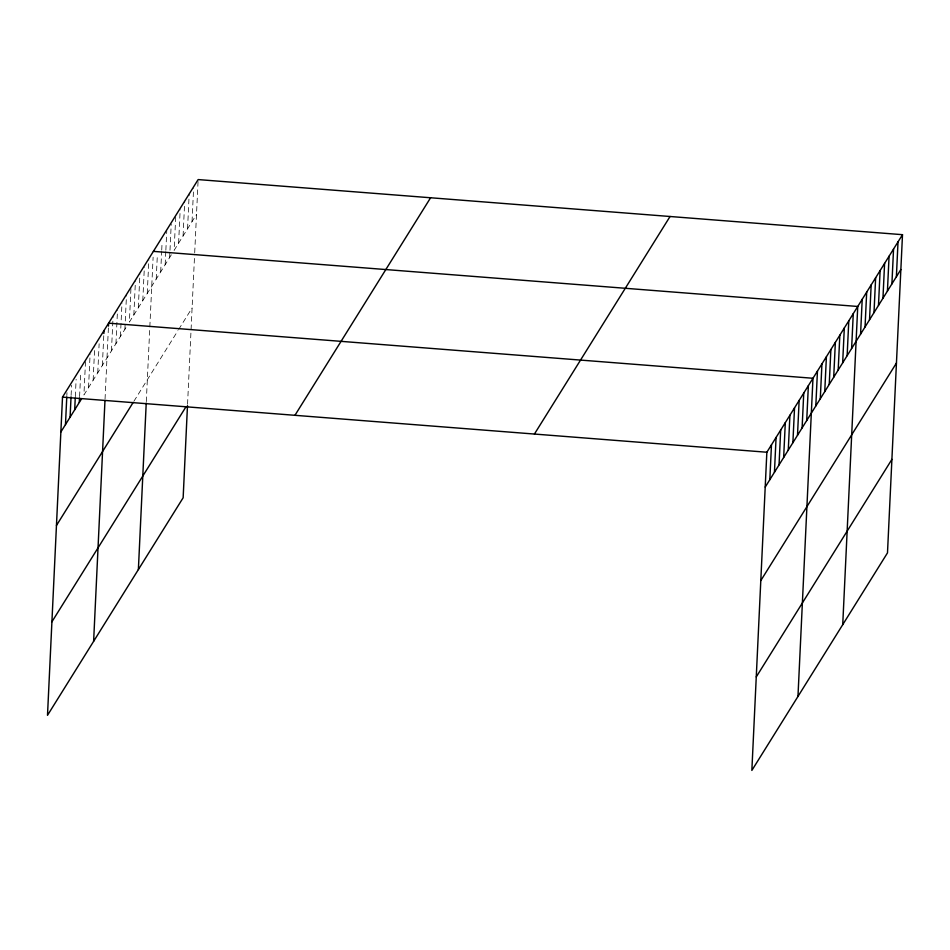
<?xml version="1.0" encoding="UTF-8"?>
<svg xmlns="http://www.w3.org/2000/svg" width="950" height="950" viewBox="0 0 950 950"><rect width="100%" height="100%" fill="white"/><g stroke="black" fill="none" stroke-linecap="round" stroke-linejoin="round"><path stroke-width="0.71" stroke-dasharray="4.75 3.56" d="M66.844 395.544L66.975 392.635M71.108 395.402L71.594 385.237M75.311 396.72L76.131 379.299M79.586 396.589L80.679 373.35M85.5 361.594L83.921 394.998L127.87 324.52M88.528 387.6L90.107 354.196M93.147 380.214L94.715 346.809M97.755 372.816L99.133 343.769M102.374 365.418L103.871 333.462M105.046 399.107L108.49 326.064M111.459 350.835L113.097 315.982M115.936 343.662L117.503 310.258M120.413 336.478L121.98 303.074M124.889 329.306L126.528 294.441M130.934 288.717L129.366 322.121L171.891 253.923M133.843 314.949L135.411 281.544M138.32 307.764L139.887 274.36M142.785 300.58L144.364 267.176M147.262 293.408L148.841 260.003M146.3 401.624L153.116 257.177M156.216 279.051L157.379 254.362M160.692 271.866L161.654 251.536M161.726 250.088L162.07 242.82M165.169 264.694L165.787 251.619M165.858 250.171L166.749 231.289M169.646 257.509L169.919 251.703M169.991 250.254L171.226 224.105M175.703 216.933L174.123 250.337L196.507 214.439M178.6 243.152L180.179 209.748M183.077 235.968L184.716 201.115M187.554 228.796L189.192 193.942M192.031 221.611L193.61 188.207M187.554 404.272L194.631 254.101M194.703 252.688L198.075 181.034M133.903 401.268L177.923 330.671M178.671 329.472L192.102 307.931"/><path stroke-width="1.43" d="M902.5 234.686L766.852 452.236L751.854 770.426L887.49 552.876L902.5 234.686L198.146 179.574L62.51 397.124L47.5 715.314L183.148 497.764L187.482 405.686M65.479 424.591L66.773 396.993M70.086 417.192L71.048 396.863M74.694 409.794L75.24 398.181M79.313 402.396L79.515 398.038M103.871 333.462L104.013 330.553M93.623 641.357L104.975 400.52M108.49 326.064L108.621 323.166L812.974 378.266L797.964 696.457M138.379 569.561L146.229 403.085M769.821 479.691L771.471 444.838M774.44 472.293L776.079 437.439M779.047 464.894L780.686 430.041M783.655 457.496L785.306 422.643M788.274 450.098L789.913 415.245M792.882 442.712L794.533 407.847M797.501 435.314L799.14 400.449M802.109 427.916L803.748 393.051M806.716 420.517L808.367 385.664M815.812 405.935L817.451 371.082M820.289 398.762L821.928 363.909M824.754 391.578L826.405 356.725M829.231 384.406L830.882 349.541M833.708 377.221L835.359 342.368M838.185 370.049L839.836 335.184M842.662 362.864L844.312 328.011M847.139 355.692L848.789 320.827M851.616 348.508L853.266 313.654M842.733 624.661L857.743 306.47L153.389 251.37M860.569 334.151L862.208 299.298M865.046 326.966L866.685 292.113M869.523 319.794L871.162 284.929M874 312.609L875.639 277.756M878.477 305.437L880.116 270.572M882.954 298.252L884.592 263.399M887.431 291.08L889.069 256.215M891.908 283.896L893.546 249.042M896.384 276.711L898.023 241.858M60.859 431.989L81.617 398.703M56.454 525.481L133.154 402.456M51.906 621.822L186.058 406.659M294.939 415.316L430.588 197.766M534.423 434.043L670.059 216.493M765.213 487.089L900.861 269.539M760.807 580.592L896.444 363.043M756.259 676.922L891.908 459.372M62.51 397.124L766.852 452.236"/></g></svg>
